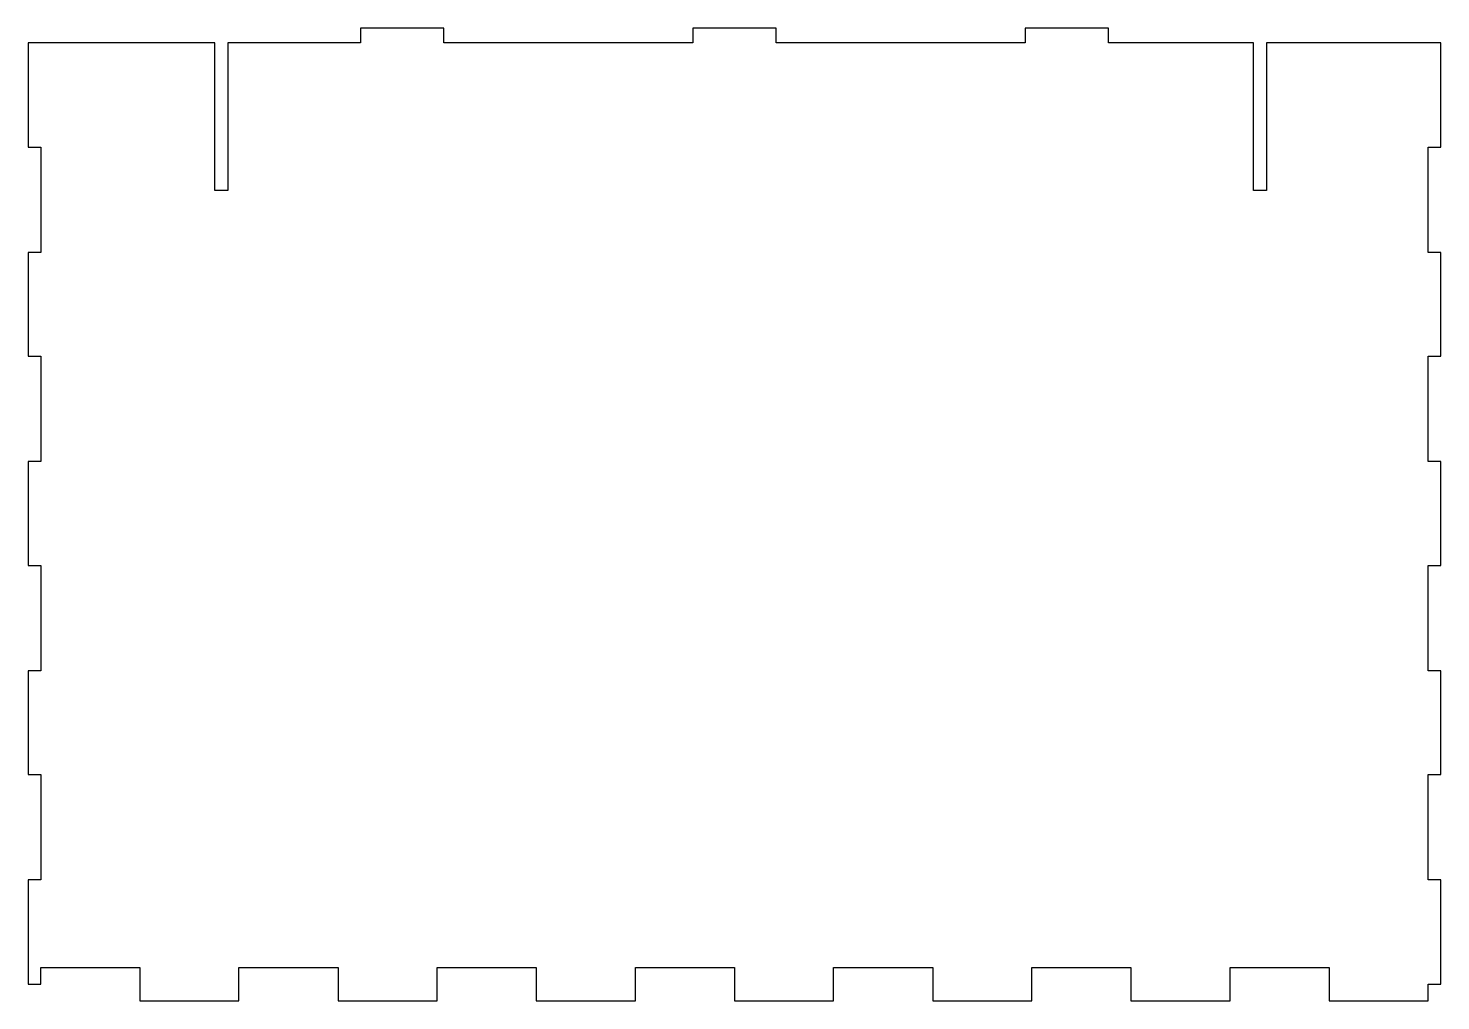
# Model space of a CAD drawing. Header units: millimetres. Extents: x 0 to 340, y 0 to 234.
import ezdxf

# ---------------------------------------------------------------- set-up
doc = ezdxf.new("R2010")
doc.units = ezdxf.units.MM
doc.layers.add('CORTE', color=7, linetype='CONTINUOUS')

msp = doc.modelspace()

# ---------------------------------------------------------------- linework, layer by layer
at = {"layer": 'CORTE'}
msp.add_lwpolyline([(0, 29.093889), (0, 4), (3, 4), (3, 8), (26.857143, 8), (26.857143, 0), (50.714286, 0), (50.714286, 8), (74.571429, 8), (74.571429, 0), (98.428571, 0), (98.428571, 8), (122.285714, 8), (122.285714, 0), (146.142857, 0), (146.142857, 8), (170, 8), (170, 0), (193.857143, 0), (193.857143, 8), (217.714286, 8), (217.714286, 0), (241.571429, 0), (241.571429, 8), (265.428571, 8), (265.428571, 0), (289.285714, 0), (289.285714, 8), (313.142857, 8), (313.142857, 0), (337, 0), (337, 4), (340, 4), (340, 29.093889), (337, 29.093889), (337, 54.412778), (340, 54.412778), (340, 79.431667), (337, 79.431667), (337, 104.750556), (340, 104.750556), (340, 129.769444), (337, 129.769444), (337, 155.088333), (340, 155.088333), (340, 180.107222), (337, 180.107222), (337, 205.426111), (340, 205.426111), (340, 230.52), (298.075, 230.52), (298.075, 195.016), (294.925, 195.016), (294.925, 230.52), (260, 230.52), (260, 234.038157), (240, 234.038157), (240, 230.52), (180, 230.52), (180, 234.038157), (160, 234.038157), (160, 230.52), (100, 230.52), (100, 234.038157), (80, 234.038157), (80, 230.52), (48.075, 230.52), (48.075, 195.016), (44.925, 195.016), (44.925, 230.52), (0, 230.52), (0, 205.426111), (3, 205.426111), (3, 180.107222), (0, 180.107222), (0, 155.088333), (3, 155.088333), (3, 129.769444), (0, 129.769444), (0, 104.750556), (3, 104.750556), (3, 79.431667), (0, 79.431667), (0, 54.412778), (3, 54.412778), (3, 29.093889)], close=True, dxfattribs=at)

doc.saveas('drawing.dxf')
